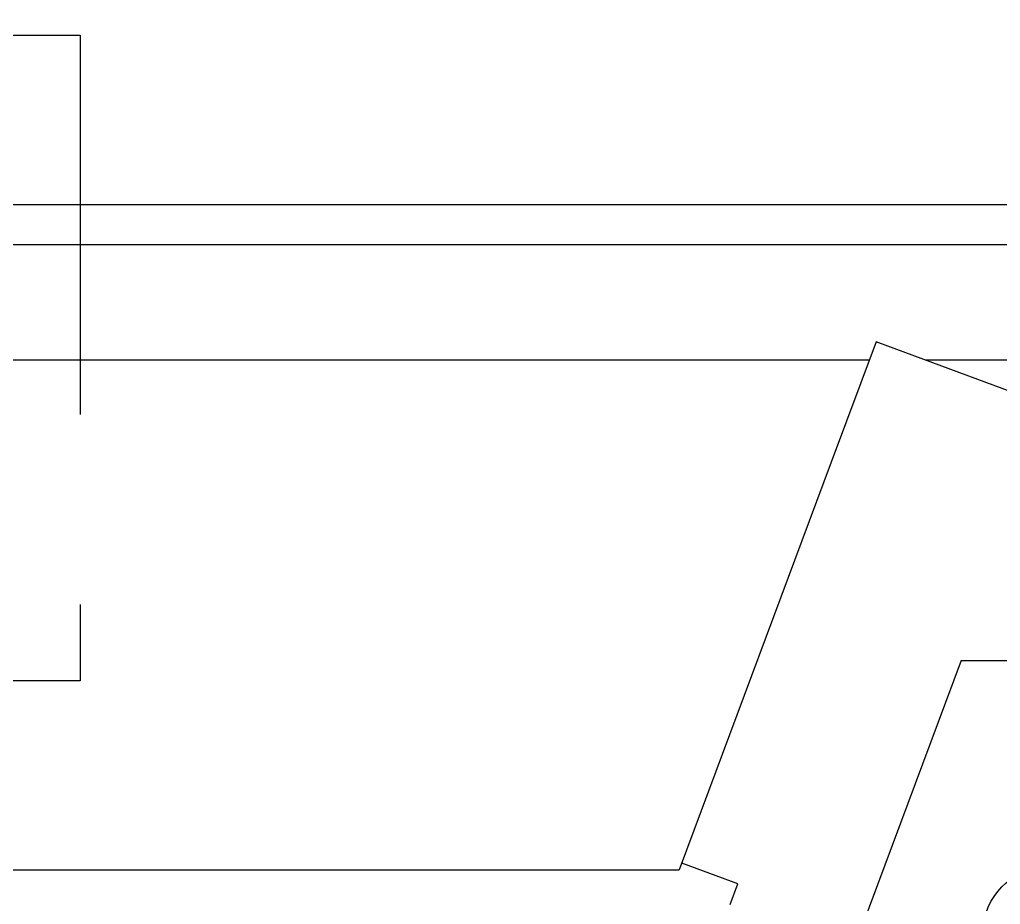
# Model space of a CAD drawing. Header units: millimetres. Extents: x 17046 to 32328, y 18593 to 29476.
# Drawn here: x 17163.26 to 17179.66, y 18965.62 to 18980.43 of the extents above; entities that cross this region are included whole.
import ezdxf

# ---------------------------------------------------------------- set-up
doc = ezdxf.new("R2010")
doc.units = ezdxf.units.MM
doc.header["$LTSCALE"] = 5
doc.linetypes.add('HIDDEN', pattern=[9.525, 6.35, -3.175])
for name, color, linetype in [('CONDENSER-CO2-CONTROL', 7, 'Continuous'), ('UNIT', 6, 'Continuous'), ('WS-NO-CONTROL', 3, 'Continuous')]:
    doc.layers.add(name, color=color, linetype=linetype)
doc.styles.add('SUBMITTAL', font='romans.shx', dxfattribs={"width": 0.75})
doc.dimstyles.new('SUBMITTAL', dxfattribs={"dimtxt": 0.09375, "dimasz": 0.09375, "dimexe": 0.03125, "dimexo": 0.0625, "dimgap": 0.0625, "dimtad": 0, "dimdec": 4, "dimzin": 4, "dimdsep": 46, "dimlunit": 4, "dimtxsty": 'SUBMITTAL', "dimcen": 0.09375, "dimclre": 6, "dimadec": 0, "dimazin": 0, "dimtfac": 1, "dimtdec": 0, "dimtofl": 0, "dimtmove": 0, "dimatfit": 3, "dimfxl": 0, "dimfrac": 2, "dimtolj": 1, "dimtzin": 4, "dimarcsym": 0})

msp = doc.modelspace()

# ---------------------------------------------------------------- linework, layer by layer
at = {"layer": 'CONDENSER-CO2-CONTROL'}
msp.add_circle((17180.4359, 18965.1592), 1.0625, dxfattribs=at)
at = {"layer": 'UNIT'}
for p, q in [((17185.2867, 18977.3281), (17145.8446, 18977.3281)), ((17186.7779, 18976.6588), (17109.3074, 18976.6588)), ((17177.5855, 18975.0354), (17176.8337, 18973.0192)), ((17181.2163, 18973.6815), (17177.5855, 18975.0354)), ((17118.6138, 18974.7296), (17177.4715, 18974.7296)), ((17178.4055, 18974.7296), (17181.6072, 18974.7296)), ((17176.8337, 18973.0192), (17174.2895, 18966.1963)), ((17179.0052, 18969.7005), (17163.0426, 18926.8896)), ((17179.0052, 18969.7005), (17189.1952, 18969.7007)), ((17175.2691, 18965.961), (17174.3321, 18966.3104)), ((17121.7958, 18966.1963), (17174.2895, 18966.1963)), ((17175.1415, 18965.6191), (17175.2691, 18965.961))]:
    msp.add_line(p, q, dxfattribs=at)
at = {"layer": 'WS-NO-CONTROL', "linetype": 'HIDDEN', "ltscale": 0.2}
msp.add_lwpolyline([(17131.8144, 18980.1644), (17164.2708, 18980.1644), (17164.2708, 18969.3591), (17131.8144, 18969.3591), (17131.8144, 18980.1644)], dxfattribs=at)

# ---------------------------------------------------------------- leaders
at = {"layer": 'WS-NO-CONTROL', "annotation_type": 0, "has_hookline": 1, "hookline_direction": 0, "text_width": 57.0471}
msp.add_leader([(17137.2236, 18973.0438), (17202.7359, 19014.5105), (17206.8085, 19014.5105)], dimstyle='SUBMITTAL', override={"dimscale": 58.18, "dimasz": 0.07, "dimgap": 0.03, "dimcen": 4.055284, "dimarcsym": 1}, dxfattribs=at)

doc.saveas('drawing.dxf')
